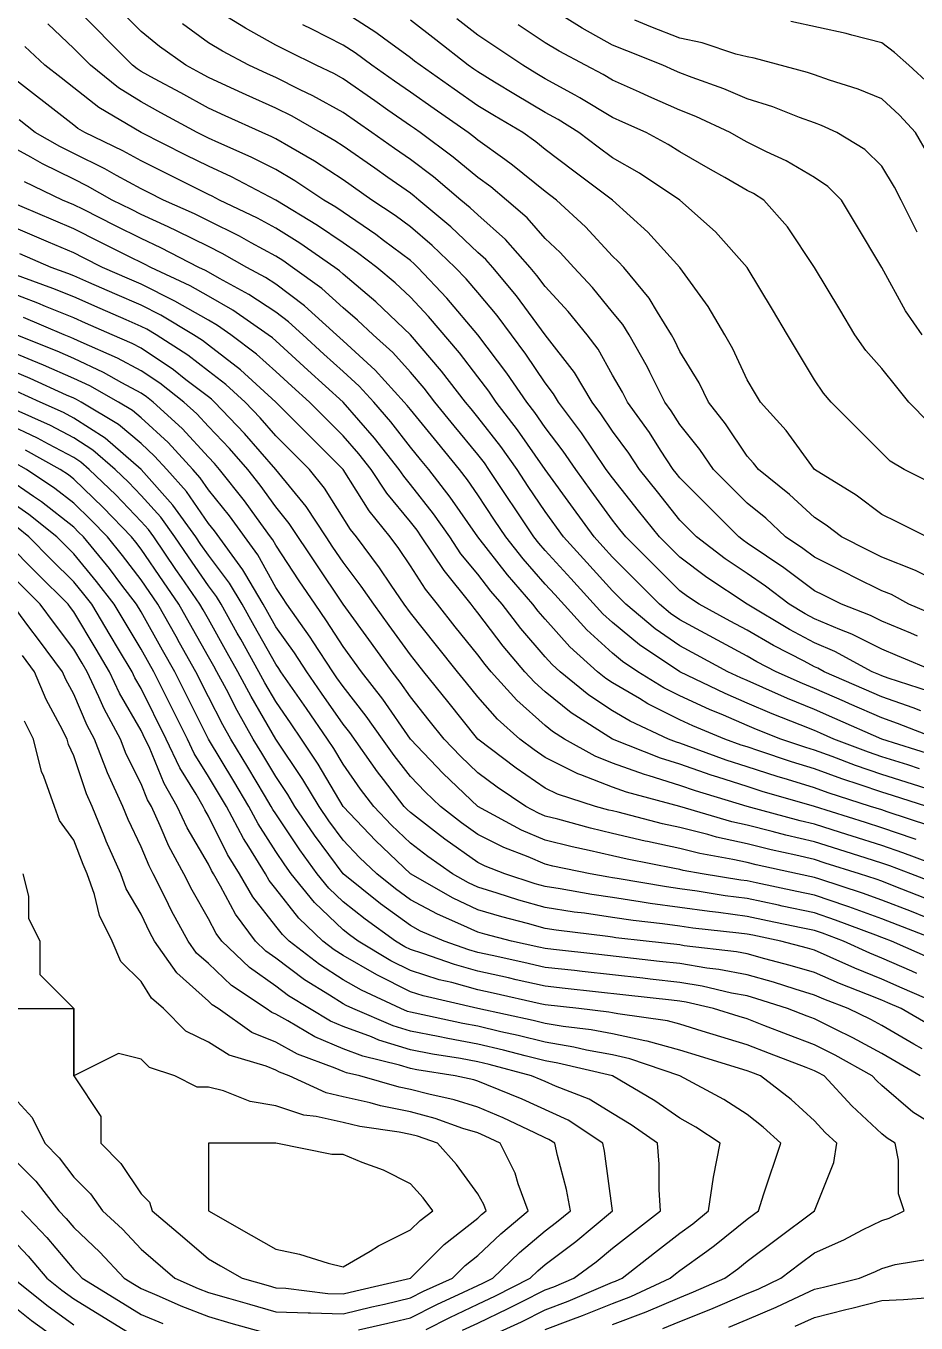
# Model space of a CAD drawing. Header units: inches. Extents: x 794995 to 811195, y 2485918 to 2508058.
# Drawn here: x 796174 to 796570, y 2489648 to 2490226 of the extents above; entities that cross this region are included whole.
import ezdxf

# ---------------------------------------------------------------- set-up
doc = ezdxf.new("R2010")
doc.units = ezdxf.units.IN
doc.header["$MEASUREMENT"] = 0
doc.layers.add('contour', color=7, linetype='Continuous')

msp = doc.modelspace()

# ---------------------------------------------------------------- linework, layer by layer
at = {"layer": 'contour'}
for points in [[(796579.16, 2489938.36), (796562.22, 2489945.42), (796555.16, 2489948.36), (796541.83, 2489955.03), (796536.41, 2489957.11), (796525.16, 2489961.93), (796520.97, 2489964.18), (796513.91, 2489968.36), (796503.27, 2489976.47), (796495.16, 2489982), (796485.43, 2489988.63), (796472.66, 2489998.36), (796465.16, 2490005.86), (796455.16, 2490018.36), (796447.16, 2490028.36), (796442.43, 2490035.63), (796435.16, 2490045.5), (796430.02, 2490053.22), (796426.16, 2490058.36), (796418.28, 2490071.49), (796405.16, 2490088.36), (796392.43, 2490105.63), (796381.83, 2490118.36), (796378.69, 2490121.89), (796375.16, 2490125.03), (796363.16, 2490136.36), (796348.91, 2490148.36), (796346.87, 2490150.08), (796345.16, 2490151.36), (796335.16, 2490158.36), (796329.28, 2490162.48), (796315.16, 2490172.36), (796311.52, 2490174.72), (796305.16, 2490178.36), (796292.43, 2490185.63), (796285.16, 2490189.27), (796272.03, 2490195.24), (796265.16, 2490198.36), (796255.16, 2490202.91), (796251.63, 2490204.83), (796245.16, 2490208.36), (796233.43, 2490216.64), (796225.16, 2490223.36), (796210.16, 2490238.36)], [(796576.38, 2489929.58), (796558.02, 2489935.5), (796555.16, 2489936.49), (796553.85, 2489937.06), (796550.87, 2489938.36), (796534.16, 2489947.36), (796525.16, 2489951.22), (796514, 2489957.2), (796495.16, 2489968.36), (796477.16, 2489980.36), (796465.16, 2489989.36), (796460.66, 2489993.86), (796456.16, 2489998.36), (796446.83, 2490010.03), (796435.16, 2490024.61), (796432.43, 2490028.36), (796426.59, 2490036.93), (796421.44, 2490044.65), (796411.16, 2490058.36), (796408.91, 2490062.11), (796405.16, 2490066.93), (796396.59, 2490079.79), (796383.73, 2490096.93), (796375.16, 2490107.11), (796370.02, 2490113.22), (796365.16, 2490118.36), (796354.89, 2490128.09), (796345.16, 2490136.36), (796338.3, 2490141.5), (796328.02, 2490148.36), (796315.16, 2490157.36), (796302.43, 2490165.63), (796291.83, 2490171.69), (796285.16, 2490175.63), (796283.34, 2490176.54), (796279.16, 2490178.36), (796262.66, 2490185.86), (796255.16, 2490189.27), (796242.81, 2490196.01), (796231.16, 2490202.36), (796225.16, 2490205.63), (796223.49, 2490206.7), (796221.41, 2490208.36), (796195.16, 2490234.61)], [(796579.86, 2489963.07), (796567.16, 2489968.36), (796559.44, 2489972.65), (796555.16, 2489974.36), (796543.16, 2489980.36), (796539.16, 2489982.36), (796525.16, 2489989.36), (796520.02, 2489993.22), (796512.3, 2489998.36), (796503.43, 2490006.64), (796495.16, 2490013.36), (796480.16, 2490028.36), (796474.05, 2490037.25), (796465.16, 2490048.36), (796461.29, 2490054.49), (796458.49, 2490058.36), (796451.83, 2490071.7), (796450.76, 2490073.96), (796442.66, 2490088.36), (796439.77, 2490092.98), (796435.16, 2490098.36), (796426.27, 2490109.47), (796418.02, 2490118.36), (796411.83, 2490125.03), (796405.16, 2490131.22), (796397.16, 2490140.36), (796388.02, 2490148.36), (796380.97, 2490154.17), (796375.16, 2490158.36), (796364.25, 2490167.45), (796349.44, 2490178.36), (796346.92, 2490180.13), (796345.16, 2490181.36), (796335.16, 2490188.36), (796329.28, 2490192.48), (796315.16, 2490202.36), (796311.29, 2490204.49), (796303.16, 2490208.36), (796291.16, 2490214.36), (796285.16, 2490217.36), (796271.61, 2490224.81), (796263.73, 2490229.79)], [(796575.16, 2489998.36), (796561.83, 2490005.03), (796555.16, 2490008.36), (796543.73, 2490016.93), (796525.16, 2490028.36), (796512.53, 2490045.73), (796501.16, 2490058.36), (796498.91, 2490062.11), (796495.16, 2490068.36), (796488.84, 2490082.05), (796485.16, 2490088.36), (796477.79, 2490100.99), (796465.16, 2490118.36), (796450.87, 2490134.08), (796435.16, 2490148.36), (796418.02, 2490161.22), (796405.16, 2490170.86), (796401.02, 2490174.22), (796395.16, 2490178.36), (796382.66, 2490185.86), (796375.16, 2490190.36), (796364.57, 2490197.77), (796349.44, 2490208.36), (796347.03, 2490210.24), (796345.16, 2490211.69), (796333.16, 2490220.36), (796329.7, 2490222.91), (796315.16, 2490232.36)], [(796570.87, 2490134.08), (796563.73, 2490148.36), (796560.87, 2490154.08), (796555.16, 2490163.36), (796547.66, 2490170.86), (796535.16, 2490178.36), (796528.32, 2490181.52), (796525.16, 2490182.65), (796518.49, 2490185.03), (796506.59, 2490189.79), (796495.16, 2490193.36), (796484.72, 2490197.93), (796470.61, 2490202.91), (796465.16, 2490205.03), (796462.85, 2490206.05), (796457.66, 2490208.36), (796441.59, 2490214.79), (796435.16, 2490217.36), (796421.61, 2490224.81), (796413.73, 2490229.79)], [(796572.53, 2489920.99), (796569.11, 2489922.31), (796555.16, 2489927.11), (796547.33, 2489930.54), (796529.44, 2489938.36), (796526.66, 2489939.86), (796525.16, 2489940.5), (796520.54, 2489942.98), (796506.87, 2489950.07), (796495.16, 2489956.82), (796487.66, 2489960.86), (796473.73, 2489968.36), (796468.59, 2489971.79), (796465.16, 2489974.36), (796453.16, 2489986.36), (796441.16, 2489998.36), (796438.49, 2490001.69), (796435.16, 2490005.86), (796425.69, 2490018.89), (796418.8, 2490028.36), (796413.27, 2490036.47), (796405.16, 2490047.11), (796400.54, 2490053.75), (796396.98, 2490058.36), (796388.13, 2490071.33), (796375.16, 2490088.36), (796361.44, 2490104.65), (796348.49, 2490118.36), (796346.78, 2490119.98), (796345.16, 2490121.36), (796333.16, 2490130.36), (796329.75, 2490132.96), (796315.16, 2490142.91), (796311.92, 2490145.12), (796306.59, 2490148.36), (796293.73, 2490156.93), (796285.16, 2490162), (796274.25, 2490167.45), (796259.77, 2490173.75), (796255.16, 2490175.86), (796250.16, 2490178.36), (796233.98, 2490187.19), (796225.16, 2490192), (796215.16, 2490198.36), (796202.66, 2490208.36), (796195.16, 2490215.86), (796183.55, 2490226.75)], [(796571.04, 2489954.24), (796568.02, 2489955.5), (796555.16, 2489960.86), (796550.16, 2489963.36), (796537.16, 2489968.36), (796529.16, 2489972.36), (796525.16, 2489974.36), (796511.44, 2489984.65), (796503.73, 2489989.79), (796495.16, 2489995.63), (796493.54, 2489996.74), (796491.41, 2489998.36), (796465.16, 2490024.61), (796463.49, 2490026.7), (796462.16, 2490028.36), (796456.59, 2490036.93), (796451.61, 2490044.81), (796441.83, 2490058.36), (796439.6, 2490062.81), (796435.16, 2490070.36), (796428.73, 2490081.93), (796423.91, 2490088.36), (796415.5, 2490098.71), (796405.16, 2490109.79), (796401.52, 2490114.72), (796398.49, 2490118.36), (796387.51, 2490130.71), (796375.16, 2490141.69), (796371.73, 2490144.93), (796367.66, 2490148.36), (796355.44, 2490158.65), (796345.16, 2490166.36), (796338.1, 2490171.3), (796328.02, 2490178.36), (796315.16, 2490187.36), (796301.61, 2490194.81), (796296.07, 2490197.45), (796285.16, 2490202.91), (796281.41, 2490204.61), (796273.16, 2490208.36), (796261.37, 2490214.57), (796255.16, 2490218.36), (796243.55, 2490226.75)], [(796585.16, 2489975.86), (796570.16, 2489983.36), (796555.16, 2489989.36), (796549.16, 2489992.36), (796537.16, 2489998.36), (796530.38, 2490003.58), (796525.16, 2490006.93), (796514.05, 2490017.25), (796500.16, 2490028.36), (796498.02, 2490031.22), (796495.16, 2490034.36), (796485.56, 2490048.76), (796478.02, 2490058.36), (796473.73, 2490066.93), (796465.16, 2490080.86), (796462.76, 2490085.96), (796461.41, 2490088.36), (796455.16, 2490098.36), (796451.52, 2490104.73), (796440.16, 2490118.36), (796437.77, 2490120.97), (796435.16, 2490123.36), (796423.16, 2490136.36), (796410.16, 2490148.36), (796405.16, 2490152.11), (796390.68, 2490163.88), (796387.16, 2490166.36), (796375.16, 2490175.03), (796373.34, 2490176.54), (796370.87, 2490178.36), (796355.75, 2490188.95), (796345.16, 2490196.36), (796338.1, 2490201.3), (796328.02, 2490208.36), (796320.61, 2490213.82), (796315.16, 2490217.36), (796301.16, 2490224.36), (796297.16, 2490226.36)], [(796578.49, 2490021.69), (796565.16, 2490028.36), (796558.91, 2490032.11), (796532.66, 2490058.36), (796529.16, 2490062.36), (796525.16, 2490068.36), (796513.16, 2490088.36), (796506.41, 2490099.61), (796495.16, 2490118.36), (796481.04, 2490134.24), (796465.16, 2490148.36), (796447.16, 2490160.36), (796435.16, 2490167.11), (796428.73, 2490171.93), (796420.16, 2490178.36), (796410.97, 2490184.17), (796405.16, 2490187.36), (796392.03, 2490195.24), (796382.66, 2490200.86), (796375.16, 2490205.36), (796373.39, 2490206.6), (796370.87, 2490208.36), (796356.41, 2490219.61), (796345.16, 2490228.36)], [(796576.16, 2490049.36), (796567.16, 2490058.36), (796561.83, 2490065.03), (796555.16, 2490073.36), (796548.1, 2490081.3), (796543.16, 2490088.36), (796536.41, 2490099.61), (796525.16, 2490118.36), (796513.16, 2490136.36), (796502.66, 2490148.36), (796498.02, 2490151.22), (796495.16, 2490152.65), (796485.16, 2490158.36), (796478.8, 2490162), (796465.16, 2490169.79), (796459.94, 2490173.14), (796450.16, 2490178.36), (796439.77, 2490182.98), (796435.16, 2490185.03), (796420.68, 2490193.88), (796418.49, 2490195.03), (796405.16, 2490202.36), (796401.41, 2490204.61), (796395.16, 2490208.36), (796383.16, 2490216.36), (796375.16, 2490221.7), (796365.78, 2490228.99)], [(796573.16, 2490088.36), (796565.75, 2490098.95), (796555.16, 2490118.36), (796543.91, 2490137.11), (796537.16, 2490148.36), (796531.16, 2490154.36), (796525.16, 2490158.36), (796512.53, 2490165.73), (796503.73, 2490169.79), (796495.16, 2490174.07), (796492.43, 2490175.63), (796487.66, 2490178.36), (796472.36, 2490185.56), (796465.16, 2490188.36), (796451.31, 2490194.51), (796447.16, 2490196.36), (796435.16, 2490201.69), (796431.02, 2490204.22), (796423.16, 2490208.36), (796411.37, 2490214.57), (796405.16, 2490218.36), (796393.16, 2490226.36)], [(796575.69, 2490168.89), (796570.16, 2490178.36), (796562.98, 2490186.19), (796555.16, 2490193.36), (796544.57, 2490197.77), (796531.83, 2490201.69), (796525.16, 2490204.07), (796522, 2490205.2), (796498.32, 2490211.52), (796495.16, 2490212.11), (796490.16, 2490213.36), (796475.16, 2490218.36), (796465.16, 2490220.36), (796452.3, 2490225.5), (796445.16, 2490228.36)], [(796576.59, 2490199.79), (796567.16, 2490208.36), (796560.87, 2490214.08), (796555.16, 2490218.36), (796541.83, 2490221.7), (796539.28, 2490222.48), (796514.57, 2490227.77)], [(796580.16, 2489908.36), (796562.14, 2489915.34), (796555.16, 2489917.74), (796540.81, 2489924.01), (796538.49, 2489925.03), (796525.16, 2489930.86), (796519.83, 2489933.03), (796508.02, 2489938.36), (796499.55, 2489942.75), (796495.16, 2489945.28), (796465.16, 2489961.44), (796461.07, 2489964.27), (796456.16, 2489968.36), (796445.66, 2489978.86), (796435.16, 2489989.36), (796430.87, 2489994.07), (796426.98, 2489998.36), (796417.79, 2490010.99), (796405.16, 2490028.36), (796392.85, 2490046.05), (796383.34, 2490058.36), (796380.02, 2490063.23), (796375.16, 2490069.61), (796367.05, 2490080.25), (796353.27, 2490096.47), (796345.16, 2490105.03), (796338.3, 2490111.5), (796330.16, 2490118.36), (796321.65, 2490124.85), (796315.16, 2490129.27), (796303.81, 2490137.01), (796285.16, 2490148.36), (796265.44, 2490158.65), (796255.16, 2490163.36), (796245.16, 2490168.36), (796225.16, 2490178.36), (796206.41, 2490189.61), (796195.16, 2490198.36), (796189.53, 2490202.74), (796182.3, 2490208.36), (796173.43, 2490216.64)], [(796577.96, 2489901.16), (796555.16, 2489908.36), (796534.29, 2489917.49), (796525.16, 2489921.49), (796513.16, 2489926.36), (796502.22, 2489931.3), (796495.16, 2489934.36), (796492.37, 2489935.57), (796486.59, 2489938.36), (796472.66, 2489945.86), (796465.16, 2489949.9), (796454.25, 2489957.45), (796441.16, 2489968.36), (796438.16, 2489971.36), (796435.16, 2489974.36), (796423.73, 2489986.93), (796413.34, 2489998.36), (796405.16, 2490009.61), (796397.66, 2490020.86), (796392.66, 2490028.36), (796385.4, 2490038.61), (796375.16, 2490051.69), (796372.16, 2490055.36), (796369.7, 2490058.36), (796359.01, 2490072.21), (796345.16, 2490088.36), (796329.75, 2490102.96), (796315.16, 2490115.36), (796313.58, 2490116.78), (796311.41, 2490118.36), (796295.93, 2490129.13), (796285.16, 2490135.86), (796277.05, 2490140.25), (796260.16, 2490148.36), (796256.87, 2490150.08), (796255.16, 2490150.86), (796250.16, 2490153.36), (796236.83, 2490160.03), (796225.16, 2490165.86), (796217.05, 2490170.25), (796200.16, 2490178.36), (796197.03, 2490180.24), (796195.16, 2490181.69), (796165.16, 2490205.03)], [(796571.96, 2489895.16), (796566.7, 2489896.82), (796555.16, 2489900.47), (796549.28, 2489902.48), (796533.73, 2489908.36), (796527.77, 2489910.97), (796525.16, 2489912.11), (796518.84, 2489914.68), (796506.32, 2489919.52), (796495.16, 2489924.36), (796485.39, 2489928.59), (796465.16, 2489938.36), (796447.16, 2489950.36), (796435.16, 2489960.18), (796430.87, 2489964.07), (796416.59, 2489979.79), (796405.16, 2489992.36), (796402.37, 2489995.57), (796400.16, 2489998.36), (796380.16, 2490028.36), (796378.09, 2490031.29), (796375.16, 2490035.03), (796364.66, 2490047.86), (796356.07, 2490058.36), (796351.31, 2490064.52), (796345.16, 2490071.7), (796337.26, 2490080.47), (796328.49, 2490088.36), (796321.65, 2490094.85), (796315.16, 2490100.36), (796305.69, 2490108.89), (796292.66, 2490118.36), (796288.24, 2490121.44), (796285.16, 2490123.36), (796274.25, 2490129.27), (796269.01, 2490132.21), (796255.16, 2490139.13), (796249, 2490142.21), (796235.16, 2490148.36), (796228.49, 2490151.69), (796225.16, 2490153.36), (796214.25, 2490159.27), (796209.01, 2490162.21), (796195.16, 2490169.13), (796189, 2490172.21), (796178.02, 2490178.36), (796170.78, 2490183.99)], [(796578.24, 2489885.28), (796565.96, 2489889.16), (796555.16, 2489892.57), (796543.39, 2489896.6), (796532.98, 2489900.54), (796525.16, 2489903.36), (796521.33, 2489904.53), (796510.16, 2489908.36), (796499.34, 2489912.55), (796495.16, 2489914.36), (796484.57, 2489918.95), (796478.33, 2489921.53), (796465.16, 2489927.65), (796458.02, 2489931.22), (796446.41, 2489938.36), (796439.66, 2489942.86), (796435.16, 2489946.54), (796423.73, 2489956.93), (796409.44, 2489972.65), (796405.16, 2489977.36), (796395.39, 2489988.59), (796387.66, 2489998.36), (796382.66, 2490005.86), (796375.16, 2490017.11), (796370.54, 2490023.75), (796366.98, 2490028.36), (796357.16, 2490040.36), (796345.16, 2490055.03), (796343.7, 2490056.9), (796342.43, 2490058.36), (796329.44, 2490072.65), (796315.16, 2490085.63), (796313.73, 2490086.93), (796312.16, 2490088.36), (796298.02, 2490101.22), (796285.16, 2490110.86), (796280.66, 2490113.86), (796272.3, 2490118.36), (796261.31, 2490124.52), (796255.16, 2490127.59), (796241.31, 2490134.51), (796237.16, 2490136.36), (796225.16, 2490141.93), (796220.87, 2490144.07), (796212.3, 2490148.36), (796201.31, 2490154.52), (796195.16, 2490157.59), (796181.31, 2490164.51), (796176.07, 2490167.45), (796165.16, 2490173.36)], [(796575.16, 2489878.36), (796559.96, 2489883.16), (796555.16, 2489884.68), (796545.56, 2489887.96), (796537.4, 2489890.61), (796525.16, 2489895.03), (796514.95, 2489898.15), (796500.38, 2489903.14), (796495.16, 2489904.83), (796492.49, 2489905.7), (796485.16, 2489908.36), (796471.01, 2489914.22), (796465.16, 2489916.93), (796450.87, 2489924.08), (796447.16, 2489926.36), (796435.16, 2489933.36), (796432.16, 2489935.36), (796428.49, 2489938.36), (796416.21, 2489949.41), (796405.16, 2489961.69), (796402.08, 2489965.29), (796399.7, 2489968.36), (796388.33, 2489981.53), (796375.16, 2489998.36), (796362.85, 2490016.05), (796353.34, 2490028.36), (796349.66, 2490032.86), (796345.16, 2490038.36), (796336.38, 2490049.58), (796328.8, 2490058.36), (796322.3, 2490065.5), (796315.16, 2490072), (796306.59, 2490079.79), (796297.16, 2490088.36), (796290.87, 2490094.08), (796285.16, 2490098.36), (796273.16, 2490106.36), (796260.16, 2490113.36), (796255.16, 2490116.22), (796253.8, 2490117), (796250.87, 2490118.36), (796233.94, 2490127.14), (796225.16, 2490131.22), (796213.73, 2490136.93), (796199.44, 2490144.07), (796195.16, 2490146.22), (796190.16, 2490148.36), (796173.27, 2490156.47)], [(796576.59, 2489869.79), (796557.56, 2489875.96), (796555.16, 2489876.78), (796550.16, 2489878.36), (796531.28, 2489884.48), (796525.16, 2489886.69), (796513.16, 2489890.36), (796508.49, 2489891.7), (796495.16, 2489896.01), (796485.83, 2489899.03), (796468.02, 2489905.5), (796465.16, 2489906.49), (796463.73, 2489906.93), (796460.16, 2489908.36), (796443.05, 2489916.26), (796435.16, 2489920.86), (796424.66, 2489927.86), (796411.83, 2489938.36), (796408.32, 2489941.52), (796405.16, 2489945.03), (796394.39, 2489957.59), (796386.07, 2489968.36), (796381.01, 2489974.22), (796375.16, 2489981.7), (796367.66, 2489990.86), (796362.66, 2489998.36), (796355.4, 2490008.61), (796345.16, 2490021.69), (796342.16, 2490025.36), (796340.16, 2490028.36), (796329.11, 2490042.31), (796315.16, 2490058.36), (796299.44, 2490072.65), (796285.16, 2490085.63), (796283.73, 2490086.93), (796281.83, 2490088.36), (796266.07, 2490099.27), (796255.16, 2490105.5), (796246.98, 2490110.18), (796229.44, 2490118.36), (796226.62, 2490119.82), (796225.16, 2490120.5), (796220.87, 2490122.65), (796206.59, 2490129.79), (796195.16, 2490135.5), (796186.16, 2490139.36), (796165.16, 2490148.36)], [(796570.46, 2489863.67), (796569.56, 2489863.96), (796555.16, 2489868.89), (796547.96, 2489871.16), (796525.16, 2489878.36), (796501.83, 2489885.03), (796495.16, 2489887.19), (796482.12, 2489891.4), (796479.11, 2489892.31), (796465.16, 2489897.11), (796456.59, 2489899.79), (796435.16, 2489908.36), (796416.83, 2489920.03), (796405.16, 2489929.36), (796400.42, 2489933.62), (796396.16, 2489938.36), (796386.51, 2489949.71), (796375.16, 2489964.61), (796373.49, 2489966.7), (796372.16, 2489968.36), (796360.16, 2489983.36), (796350.16, 2489998.36), (796348.09, 2490001.29), (796345.16, 2490005.03), (796334.66, 2490017.86), (796327.66, 2490028.36), (796322.14, 2490035.34), (796315.16, 2490043.36), (796300.16, 2490058.36), (796292.3, 2490065.5), (796285.16, 2490072), (796276.59, 2490079.79), (796265.16, 2490088.36), (796259.25, 2490092.45), (796255.16, 2490094.79), (796240.16, 2490103.36), (796225.16, 2490110.86), (796219.94, 2490113.14), (796208.02, 2490118.36), (796199.44, 2490122.65), (796195.16, 2490124.79), (796183.91, 2490129.61), (796178.66, 2490131.86), (796165.16, 2490137.65)], [(796582.55, 2489850.97), (796564.57, 2489857.77), (796555.16, 2489860.99), (796541.96, 2489865.16), (796536.7, 2489866.82), (796525.16, 2489870.47), (796518.78, 2489871.98), (796495.16, 2489878.36), (796472.14, 2489885.34), (796465.16, 2489887.74), (796451.52, 2489892), (796449.37, 2489892.57), (796435.16, 2489897.65), (796427.47, 2489900.67), (796413.73, 2489908.36), (796408.49, 2489911.69), (796405.16, 2489914.36), (796392.53, 2489925.73), (796381.16, 2489938.36), (796378.4, 2489941.6), (796375.16, 2489945.86), (796365.16, 2489958.36), (796357.16, 2489968.36), (796351.83, 2489975.03), (796345.16, 2489985.5), (796340.02, 2489993.22), (796336.16, 2489998.36), (796326.83, 2490010.03), (796315.16, 2490028.36), (796285.16, 2490058.36), (796269.51, 2490072.71), (796255.16, 2490083.75), (796252.55, 2490085.75), (796248.49, 2490088.36), (796233.91, 2490097.11), (796225.16, 2490101.49), (796213.42, 2490106.62), (796201.83, 2490111.69), (796195.16, 2490114.61), (796192.49, 2490115.7), (796185.16, 2490118.36), (796171.16, 2490124.36)], [(796580.36, 2489843.56), (796568.02, 2489848.36), (796558.69, 2489851.89), (796555.16, 2489853.1), (796548.24, 2489855.28), (796535.96, 2489859.16), (796525.16, 2489862.57), (796512.39, 2489865.6), (796506.27, 2489867.25), (796495.16, 2489870.03), (796488.34, 2489871.54), (796465.16, 2489878.36), (796441.48, 2489884.68), (796435.16, 2489886.93), (796421.04, 2489892.48), (796419.7, 2489892.91), (796405.16, 2489900.18), (796400.29, 2489903.5), (796393.91, 2489908.36), (796383.98, 2489917.19), (796375.16, 2489927.11), (796370.16, 2489933.36), (796366.16, 2489938.36), (796356.83, 2489950.03), (796345.16, 2489964.61), (796342.43, 2489968.36), (796336.59, 2489976.93), (796331.44, 2489984.65), (796321.16, 2489998.36), (796318.49, 2490001.69), (796306.83, 2490020.03), (796300.16, 2490028.36), (796285.16, 2490043.36), (796278.18, 2490051.38), (796271.52, 2490058.36), (796262.98, 2490066.19), (796255.16, 2490072.21), (796246.03, 2490079.23), (796231.83, 2490088.36), (796227.66, 2490090.86), (796225.16, 2490092.11), (796218.49, 2490095.03), (796206.9, 2490100.1), (796195.16, 2490105.24), (796185.83, 2490109.03), (796168.02, 2490115.5)], [(796574.36, 2489837.56), (796560.61, 2489842.91), (796555.16, 2489845.03), (796552.71, 2489845.91), (796545.16, 2489848.36), (796529.96, 2489853.16), (796525.16, 2489854.68), (796516.88, 2489856.64), (796505.83, 2489859.03), (796495.16, 2489861.7), (796481.52, 2489864.73), (796477.66, 2489865.86), (796465.16, 2489868.99), (796457.47, 2489870.67), (796437.77, 2489875.75), (796435.16, 2489876.36), (796433.54, 2489876.74), (796427.66, 2489878.36), (796410.61, 2489883.82), (796405.16, 2489886.54), (796392.19, 2489895.39), (796375.16, 2489908.36), (796361.83, 2489925.03), (796351.16, 2489938.36), (796348.49, 2489941.69), (796345.16, 2489945.86), (796335.69, 2489958.89), (796328.8, 2489968.36), (796323.27, 2489976.47), (796315.16, 2489987.11), (796310.66, 2489993.86), (796307.66, 2489998.36), (796298.66, 2490011.86), (796285.16, 2490028.36), (796271.21, 2490044.41), (796257.89, 2490058.36), (796256.46, 2490059.67), (796255.16, 2490060.67), (796245.16, 2490068.36), (796239.56, 2490072.76), (796225.16, 2490082.36), (796221.25, 2490084.45), (796212.3, 2490088.36), (796200.38, 2490093.58), (796195.16, 2490095.86), (796182.53, 2490100.99), (796179.2, 2490102.4), (796165.16, 2490107.77)], [(796574.25, 2489829.27), (796568.36, 2489831.56), (796555.16, 2489836.69), (796546.59, 2489839.79), (796527.56, 2489845.96), (796525.16, 2489846.78), (796517.66, 2489848.36), (796499.16, 2489852.36), (796495.16, 2489853.36), (796488.73, 2489854.79), (796474.16, 2489857.36), (796465.16, 2489859.61), (796450.76, 2489862.76), (796449.75, 2489862.96), (796435.16, 2489866.36), (796425.43, 2489868.63), (796410.87, 2489872.65), (796405.16, 2489874.07), (796402.16, 2489875.36), (796396.59, 2489878.36), (796383.73, 2489886.93), (796375.16, 2489893.36), (796367.47, 2489900.67), (796360.16, 2489908.36), (796353.49, 2489916.69), (796345.16, 2489927.11), (796340.54, 2489933.75), (796336.98, 2489938.36), (796327.79, 2489950.99), (796315.16, 2489968.36), (796303.16, 2489986.36), (796291.16, 2490004.36), (796285.16, 2490011.7), (796278.18, 2490021.38), (796272.66, 2490028.36), (796264.49, 2490037.69), (796255.16, 2490047.45), (796249.94, 2490053.14), (796244.25, 2490058.36), (796233.56, 2490066.76), (796225.16, 2490072.36), (796214.72, 2490077.93), (796198.49, 2490085.03), (796195.16, 2490086.6), (796193.93, 2490087.14), (796190.87, 2490088.36), (796172.82, 2490096.02)], [(796580.87, 2489818.36), (796555.16, 2489828.36), (796540.46, 2489833.67), (796539.56, 2489833.96), (796525.16, 2489838.89), (796517.33, 2489840.54), (796499.16, 2489844.36), (796495.16, 2489845.2), (796492.37, 2489845.57), (796475.16, 2489848.36), (796466.66, 2489849.86), (796465.16, 2489850.24), (796462.76, 2489850.76), (796441.65, 2489854.85), (796435.16, 2489856.36), (796424.72, 2489858.8), (796417.16, 2489860.36), (796405.16, 2489863.36), (796394.66, 2489867.86), (796375.16, 2489878.36), (796359.75, 2489892.96), (796345.16, 2489908.36), (796332.85, 2489926.05), (796323.34, 2489938.36), (796315.16, 2489949.61), (796307.84, 2489961.04), (796302.66, 2489968.36), (796295.66, 2489978.86), (796285.16, 2489994.61), (796283.83, 2489997.03), (796282.85, 2489998.36), (796276.59, 2490006.93), (796271.21, 2490014.41), (796260.16, 2490028.36), (796257.83, 2490031.03), (796255.16, 2490033.82), (796243.42, 2490046.62), (796230.61, 2490058.36), (796227.56, 2490060.76), (796225.16, 2490062.36), (796216.59, 2490066.93), (796208.36, 2490071.56), (796195.16, 2490077.77), (796187.81, 2490081.02), (796169.44, 2490088.36)], [(796577.33, 2489810.54), (796559.44, 2489818.36), (796556.36, 2489819.56), (796555.16, 2489820.03), (796552.55, 2489820.97), (796534.57, 2489827.77), (796525.16, 2489830.99), (796510.81, 2489834.01), (796509.16, 2489834.36), (796495.16, 2489837.31), (796485.39, 2489838.59), (796472.9, 2489840.62), (796465.16, 2489841.69), (796459.31, 2489842.51), (796437.23, 2489846.29), (796435.16, 2489846.6), (796433.62, 2489846.82), (796425.16, 2489848.36), (796408.59, 2489851.79), (796405.16, 2489852.65), (796397.66, 2489855.86), (796386.83, 2489860.03), (796375.16, 2489865.86), (796367.84, 2489871.04), (796358.49, 2489878.36), (796351.65, 2489884.85), (796345.16, 2489891.7), (796337.84, 2489901.04), (796332.66, 2489908.36), (796325.4, 2489918.61), (796315.16, 2489931.69), (796312.43, 2489935.63), (796310.54, 2489938.36), (796301.83, 2489951.7), (796300.53, 2489953.73), (796290.16, 2489968.36), (796288.16, 2489971.36), (796285.16, 2489975.86), (796277.16, 2489990.36), (796264.49, 2490007.69), (796255.16, 2490019.36), (796251.49, 2490024.69), (796248.24, 2490028.36), (796237.16, 2490040.36), (796225.16, 2490051.44), (796221.41, 2490054.61), (796215.16, 2490058.36), (796202.36, 2490065.56), (796195.16, 2490068.95), (796181.69, 2490074.89), (796176.59, 2490076.93), (796165.16, 2490081.69)], [(796570.81, 2489804.01), (796568.49, 2489805.03), (796555.16, 2489810.86), (796549.83, 2489813.03), (796538.02, 2489818.36), (796528.69, 2489821.89), (796525.16, 2489823.1), (796519.16, 2489824.36), (796504.29, 2489827.49), (796495.16, 2489829.41), (796482.43, 2489831.09), (796478.33, 2489831.53), (796451.99, 2489835.19), (796447.57, 2489835.95), (796435.16, 2489837.77), (796425.93, 2489839.13), (796411.83, 2489841.69), (796405.16, 2489842.74), (796400.77, 2489843.97), (796387.16, 2489848.36), (796378.49, 2489851.69), (796375.16, 2489853.36), (796360.53, 2489863.73), (796357.16, 2489866.36), (796345.16, 2489875.63), (796343.76, 2489876.97), (796342.43, 2489878.36), (796333.16, 2489890.36), (796330.53, 2489893.73), (796318.09, 2489911.29), (796315.16, 2489915.03), (796305.61, 2489928.82), (796299.01, 2489938.36), (796293.53, 2489946.73), (796285.16, 2489958.36), (796281.56, 2489964.76), (796279.53, 2489968.36), (796271.31, 2489982.21), (796270.49, 2489983.69), (796257.83, 2490001.03), (796255.16, 2490004.36), (796245.36, 2490018.57), (796236.7, 2490028.36), (796231.16, 2490034.36), (796225.16, 2490039.9), (796215.16, 2490048.36), (796198.49, 2490058.36), (796196.36, 2490059.56), (796195.16, 2490060.13), (796192, 2490061.52), (796175.75, 2490068.95), (796165.16, 2490073.36)], [(796585.16, 2489788.36), (796564.29, 2489797.49), (796555.16, 2489801.49), (796543.16, 2489806.36), (796532.22, 2489811.3), (796525.16, 2489814.36), (796522.08, 2489815.29), (796510.16, 2489818.36), (796497.77, 2489820.97), (796495.16, 2489821.52), (796491.52, 2489822), (796471.01, 2489824.22), (796465.16, 2489825.03), (796457.42, 2489826.1), (796444.39, 2489827.59), (796435.16, 2489828.95), (796422.75, 2489830.78), (796418.13, 2489831.33), (796405.16, 2489833.36), (796393.45, 2489836.65), (796383.73, 2489839.79), (796375.16, 2489842.36), (796371.07, 2489844.27), (796363.91, 2489848.36), (796352.85, 2489856.05), (796345.16, 2489862), (796336.79, 2489869.99), (796328.8, 2489878.36), (796322.85, 2489886.05), (796315.16, 2489897.11), (796310.97, 2489904.18), (796308.24, 2489908.36), (796298.8, 2489922), (796292.66, 2489930.86), (796287.47, 2489938.36), (796286.55, 2489939.76), (796285.16, 2489941.69), (796275.56, 2489958.76), (796270.16, 2489968.36), (796264.57, 2489977.77), (796255.16, 2489990.18), (796251.83, 2489995.03), (796249.53, 2489998.36), (796239.34, 2490012.54), (796225.16, 2490028.36), (796209.09, 2490042.29), (796195.16, 2490051.3), (796190.54, 2490053.75), (796180.16, 2490058.36), (796169.86, 2490063.07)], [(796577.26, 2489780.47), (796563.73, 2489788.36), (796557.77, 2489790.97), (796555.16, 2489792.11), (796548.84, 2489794.68), (796536.32, 2489799.52), (796525.16, 2489804.36), (796514.39, 2489807.59), (796502.98, 2489810.54), (796495.16, 2489812.74), (796490.42, 2489813.62), (796467.16, 2489816.36), (796465.16, 2489816.7), (796450.16, 2489818.36), (796436.7, 2489819.9), (796435.16, 2489820.13), (796433.09, 2489820.43), (796410.02, 2489823.23), (796405.16, 2489823.99), (796397.33, 2489826.19), (796385.93, 2489829.13), (796375.16, 2489832.36), (796364.25, 2489837.45), (796345.16, 2489848.36), (796329.79, 2489863), (796315.16, 2489878.36), (796304, 2489897.2), (796296.7, 2489908.36), (796291.98, 2489915.18), (796285.16, 2489925.03), (796280.26, 2489933.46), (796277.66, 2489938.36), (796269.56, 2489952.76), (796268.02, 2489955.5), (796260.78, 2489968.36), (796258.69, 2489971.89), (796255.16, 2489976.54), (796246.27, 2489989.47), (796240.16, 2489998.36), (796233.89, 2490007.09), (796225.16, 2490016.82), (796219.5, 2490022.7), (796213.62, 2490028.36), (796203.73, 2490036.93), (796195.16, 2490042.48), (796184.77, 2490047.98), (796168.16, 2490055.36)], [(796573.16, 2489770.36), (796569.37, 2489772.57), (796555.16, 2489780.86), (796550.29, 2489783.5), (796540.16, 2489788.36), (796529.34, 2489792.55), (796525.16, 2489794.36), (796516.59, 2489796.93), (796506.87, 2489800.07), (796495.16, 2489803.36), (796482.53, 2489805.73), (796477.16, 2489806.36), (796465.16, 2489808.36), (796456.16, 2489809.36), (796429.16, 2489812.36), (796408.91, 2489814.61), (796405.16, 2489815.03), (796402.43, 2489815.63), (796390.16, 2489818.36), (796378.24, 2489821.44), (796375.16, 2489822.36), (796367.66, 2489825.86), (796357.16, 2489830.36), (796345.16, 2489836.82), (796338.49, 2489841.69), (796330.16, 2489848.36), (796322.48, 2489855.68), (796315.16, 2489863.36), (796308.78, 2489871.98), (796304.44, 2489878.36), (796297.16, 2489890.36), (796285.16, 2489908.36), (796274.14, 2489927.34), (796268.28, 2489938.36), (796263.56, 2489946.76), (796255.16, 2489961.69), (796252.76, 2489965.96), (796251.41, 2489968.36), (796243.16, 2489980.36), (796240.71, 2489983.92), (796230.78, 2489998.36), (796228.43, 2490001.63), (796225.16, 2490005.28), (796213.84, 2490017.04), (796202.08, 2490028.36), (796198.37, 2490031.57), (796195.16, 2490033.65), (796183.91, 2490039.61), (796179.09, 2490042.29), (796165.16, 2490048.89)], [(796572.3, 2489758.36), (796561.48, 2489764.68), (796555.16, 2489768.36), (796542.19, 2489775.39), (796534.39, 2489779.13), (796525.16, 2489783.75), (796521.83, 2489785.03), (796513.16, 2489788.36), (796499.55, 2489792.75), (796495.16, 2489793.99), (796488.24, 2489795.28), (796475.16, 2489798.36), (796465.16, 2489800.03), (796452.03, 2489801.49), (796448.66, 2489801.86), (796421.66, 2489804.86), (796418.28, 2489805.24), (796405.16, 2489806.69), (796395.61, 2489808.82), (796381.59, 2489811.93), (796375.16, 2489813.36), (796371.25, 2489814.45), (796360.16, 2489818.36), (796349.66, 2489822.86), (796345.16, 2489825.28), (796331.83, 2489835.03), (796315.16, 2489848.36), (796302.39, 2489865.6), (796293.73, 2489878.36), (796290.49, 2489883.7), (796285.16, 2489891.7), (796278.91, 2489902.11), (796275.16, 2489908.36), (796267.92, 2489921.13), (796263.16, 2489930.36), (796258.91, 2489938.36), (796257.56, 2489940.76), (796255.16, 2489945.03), (796246.76, 2489959.96), (796242.03, 2489968.36), (796235.16, 2489978.36), (796225.16, 2489992.91), (796222.81, 2489996.01), (796220.87, 2489998.36), (796208.25, 2490011.45), (796195.16, 2490024.07), (796192.76, 2490025.96), (796189.16, 2490028.36), (796173.73, 2490036.93)], [(796575.16, 2489738.36), (796569.01, 2489742.21), (796555.16, 2489754.07), (796552.94, 2489756.14), (796550.87, 2489758.36), (796534.39, 2489767.59), (796525.16, 2489772.21), (796513.49, 2489776.69), (796502.66, 2489780.86), (796495.16, 2489783.75), (796491.63, 2489784.83), (796480.16, 2489788.36), (796468.02, 2489791.22), (796465.16, 2489791.69), (796461.41, 2489792.11), (796441.16, 2489794.36), (796414.16, 2489797.36), (796405.16, 2489798.36), (796392.3, 2489801.22), (796388.8, 2489802), (796375.16, 2489805.03), (796364.72, 2489807.93), (796350.61, 2489812.91), (796345.16, 2489814.61), (796342.66, 2489815.86), (796338.49, 2489818.36), (796324.93, 2489828.13), (796315.16, 2489835.86), (796308.78, 2489841.98), (796303.62, 2489848.36), (796295.83, 2489859.03), (796285.16, 2489875.03), (796283.85, 2489877.06), (796283.16, 2489878.36), (796280.16, 2489883.36), (796272.66, 2489895.86), (796265.16, 2489908.36), (796261.54, 2489914.74), (796255.16, 2489927.11), (796249.53, 2489938.36), (796242.3, 2489951.22), (796240.76, 2489953.96), (796232.66, 2489968.36), (796225.16, 2489979.27), (796216.92, 2489990.13), (796210.16, 2489998.36), (796202.8, 2490006), (796195.16, 2490013.36), (796186.76, 2490019.96), (796174.16, 2490028.36), (796168.37, 2490031.57)], [(796457.66, 2489645.86), (796465.16, 2489649.07), (796479.01, 2489654.51), (796483.16, 2489656.36), (796495.16, 2489661.44), (796500.02, 2489663.5), (796510.16, 2489668.36), (796518.73, 2489674.79), (796525.16, 2489679.61), (796538.2, 2489685.32), (796546.59, 2489689.79), (796555.16, 2489694.07), (796558.49, 2489695.03), (796565.16, 2489698.36), (796562.66, 2489705.86), (796562.66, 2489720.86), (796561.16, 2489728.36), (796557.47, 2489730.67), (796555.16, 2489732.65), (796541.83, 2489745.03), (796529.44, 2489758.36), (796526.7, 2489759.9), (796525.16, 2489760.67), (796521.41, 2489762.11), (796505.16, 2489768.36), (796495.16, 2489772.21), (796475.16, 2489778.36), (796465.16, 2489781.44), (796459.7, 2489782.91), (796437.56, 2489785.96), (796435.16, 2489786.49), (796433.58, 2489786.78), (796420.16, 2489788.36), (796405.16, 2489790.03), (796403.02, 2489790.5), (796381.98, 2489795.18), (796375.16, 2489796.69), (796363.62, 2489799.9), (796358.02, 2489801.22), (796345.16, 2489805.24), (796336.41, 2489809.61), (796321.83, 2489818.36), (796317.95, 2489821.15), (796315.16, 2489823.36), (796302.39, 2489835.6), (796292.08, 2489848.36), (796289.16, 2489852.36), (796285.16, 2489858.36), (796277.33, 2489870.54), (796273.16, 2489878.36), (796266.41, 2489889.61), (796255.16, 2489908.36), (796240.16, 2489938.36), (796234.76, 2489947.96), (796225.16, 2489965.03), (796223.16, 2489968.36), (796216.59, 2489976.93), (796211.04, 2489984.24), (796199.44, 2489998.36), (796197.34, 2490000.54), (796195.16, 2490002.65), (796180.76, 2490013.96), (796177.16, 2490016.36), (796165.16, 2490024.61)], [(796435.16, 2489647.74), (796450.16, 2489653.36), (796465.16, 2489659.79), (796471.31, 2489662.21), (796485.16, 2489668.36), (796491.02, 2489672.5), (796495.16, 2489675.86), (796508.02, 2489685.5), (796525.16, 2489698.36), (796533.73, 2489719.79), (796535.16, 2489728.36), (796529.96, 2489733.16), (796525.16, 2489738.36), (796514.72, 2489747.93), (796501.16, 2489758.36), (796496.83, 2489760.03), (796495.16, 2489760.67), (796491.83, 2489761.69), (796473.98, 2489767.19), (796465.16, 2489769.9), (796450.61, 2489773.82), (796449.56, 2489773.96), (796435.16, 2489777.11), (796425.69, 2489778.89), (796413.16, 2489780.36), (796405.16, 2489781.69), (796399.83, 2489783.03), (796375.16, 2489788.36), (796350.87, 2489794.08), (796345.16, 2489795.86), (796330.16, 2489803.36), (796315.16, 2489811.93), (796311.25, 2489814.45), (796306.16, 2489818.36), (796295.4, 2489828.61), (796285.16, 2489841.69), (796282.23, 2489845.44), (796280.54, 2489848.36), (796273.16, 2489860.36), (796270.81, 2489864.01), (796263.16, 2489878.36), (796255.16, 2489891.7), (796248.78, 2489901.98), (796245.78, 2489908.36), (796230.78, 2489938.36), (796228.76, 2489941.96), (796225.16, 2489948.36), (796213.16, 2489968.36), (796205.35, 2489978.55), (796195.16, 2489990.86), (796187.66, 2489998.36), (796175.16, 2490008.36), (796165.16, 2490015.24)], [(796405.16, 2489645.42), (796416.59, 2489649.79), (796421.83, 2489651.7), (796435.16, 2489657.11), (796443.34, 2489660.18), (796460.87, 2489668.36), (796463.28, 2489670.24), (796465.16, 2489671.69), (796477.16, 2489680.36), (796480.68, 2489682.84), (796495.16, 2489694.61), (796500.16, 2489698.36), (796502.66, 2489705.86), (796510.16, 2489728.36), (796502.36, 2489735.56), (796495.16, 2489741.22), (796484.72, 2489747.93), (796465.16, 2489758.36), (796442.85, 2489766.05), (796435.16, 2489767.74), (796423.62, 2489769.9), (796418.02, 2489771.22), (796405.16, 2489773.36), (796393.16, 2489776.36), (796385.5, 2489778.02), (796375.16, 2489780.47), (796368.49, 2489781.69), (796347.23, 2489786.29), (796345.16, 2489786.7), (796343.88, 2489787.09), (796340.87, 2489788.36), (796323.34, 2489796.54), (796315.16, 2489801.22), (796304.72, 2489807.93), (796291.16, 2489818.36), (796288.09, 2489821.29), (796285.16, 2489825.03), (796274.92, 2489838.12), (796269.01, 2489848.36), (796263.73, 2489856.93), (796255.16, 2489874.07), (796253.58, 2489876.78), (796252.85, 2489878.36), (796249.7, 2489883.82), (796242.39, 2489895.6), (796236.41, 2489908.36), (796225.16, 2489930.86), (796222.43, 2489935.63), (796221.16, 2489938.36), (796215.16, 2489948.36), (796211.41, 2489954.61), (796203.16, 2489968.36), (796199.69, 2489972.89), (796195.16, 2489978.36), (796185.16, 2489988.36), (796175.16, 2489998.36), (796169.6, 2490002.81)], [(796378.32, 2489641.52), (796394.57, 2489648.95), (796405.16, 2489654.24), (796415.37, 2489658.15), (796432, 2489665.2), (796435.16, 2489666.49), (796436.52, 2489667), (796439.44, 2489668.36), (796453.91, 2489679.61), (796465.16, 2489688.36), (796470.97, 2489692.56), (796478.02, 2489698.36), (796480.16, 2489713.36), (796483.16, 2489728.36), (796472.36, 2489735.56), (796465.16, 2489739.61), (796454.05, 2489747.25), (796435.16, 2489758.36), (796410.87, 2489764.08), (796405.16, 2489765.03), (796396.27, 2489767.25), (796386.65, 2489769.85), (796375.16, 2489772.57), (796361.83, 2489775.03), (796357.57, 2489775.95), (796345.16, 2489778.36), (796337.5, 2489780.7), (796319.44, 2489788.36), (796316.52, 2489789.73), (796315.16, 2489790.5), (796309.16, 2489794.36), (796298.02, 2489801.22), (796285.16, 2489810.86), (796280.77, 2489813.97), (796276.16, 2489818.36), (796267.16, 2489830.36), (796260.61, 2489842.91), (796257.47, 2489848.36), (796256.59, 2489849.79), (796255.16, 2489852.65), (796245.69, 2489868.89), (796241.31, 2489878.36), (796235.4, 2489888.61), (796228.69, 2489904.83), (796227.03, 2489908.36), (796225.16, 2489912.11), (796215.61, 2489928.82), (796211.16, 2489938.36), (796205.16, 2489948.36), (796195.16, 2489965.03), (796193.73, 2489966.93), (796192.66, 2489968.36), (796178.91, 2489982.11), (796165.16, 2489995.86)], [(796368.37, 2489645.15), (796375.16, 2489648.36), (796388.74, 2489654.78), (796394.57, 2489657.77), (796405.16, 2489663.07), (796408.99, 2489664.53), (796418.02, 2489668.36), (796427.89, 2489675.63), (796435.16, 2489681.7), (796444.53, 2489688.99), (796456.59, 2489698.36), (796455.93, 2489707.59), (796455.93, 2489719.13), (796455.16, 2489728.36), (796443.43, 2489736.64), (796435.16, 2489741.7), (796424.81, 2489748.02), (796409.77, 2489753.75), (796405.16, 2489755.86), (796403.45, 2489756.65), (796399.16, 2489758.36), (796380.27, 2489763.47), (796375.16, 2489764.68), (796367.42, 2489766.1), (796354.93, 2489768.13), (796345.16, 2489770.03), (796331.12, 2489774.32), (796327.79, 2489775.73), (796315.16, 2489780.36), (796309.58, 2489782.78), (796300.16, 2489788.36), (796290.87, 2489794.08), (796285.16, 2489798.36), (796273.45, 2489806.65), (796261.16, 2489818.36), (796258.59, 2489821.79), (796255.16, 2489828.36), (796247.89, 2489841.09), (796244.25, 2489848.36), (796237.51, 2489860.71), (796233.73, 2489869.79), (796229.77, 2489878.36), (796228.09, 2489881.29), (796225.16, 2489888.36), (796218.49, 2489901.69), (796215.93, 2489908.36), (796208.66, 2489921.86), (796206.41, 2489927.11), (796201.16, 2489938.36), (796198.91, 2489942.11), (796195.16, 2489948.36), (796186.59, 2489959.79), (796180.16, 2489968.36), (796165.16, 2489983.36)], [(796352.22, 2489645.42), (796362.71, 2489650.81), (796375.16, 2489656.69), (796383.08, 2489660.44), (796398.49, 2489668.36), (796401.92, 2489671.6), (796405.16, 2489674.36), (796418.87, 2489684.65), (796435.16, 2489698.36), (796431.63, 2489724.83), (796430.87, 2489728.36), (796415.44, 2489738.65), (796394.87, 2489748.08), (796379.16, 2489754.36), (796375.16, 2489756.05), (796373.39, 2489756.6), (796365.16, 2489758.36), (796347.95, 2489761.15), (796345.16, 2489761.69), (796340.36, 2489763.16), (796323.94, 2489767.14), (796315.16, 2489770.36), (796302.6, 2489775.8), (796290.61, 2489782.91), (796285.16, 2489785.86), (796283.39, 2489786.6), (796280.87, 2489788.36), (796265.44, 2489798.65), (796255.16, 2489808.36), (796249.86, 2489813.07), (796246.16, 2489818.36), (796238.71, 2489831.91), (796236.07, 2489837.45), (796230.61, 2489848.36), (796228.69, 2489851.89), (796225.16, 2489860.36), (796219.35, 2489872.56), (796216.98, 2489878.36), (796210.16, 2489893.36), (796204.39, 2489908.36), (796201.16, 2489914.36), (796195.16, 2489928.36), (796191.63, 2489934.83), (796190.16, 2489938.36), (796179.44, 2489952.65), (796175.16, 2489958.36), (796167.66, 2489968.36)], [(796322.08, 2489645.28), (796335.16, 2489648.36), (796345.16, 2489650.71), (796356.92, 2489656.6), (796368.84, 2489662.05), (796375.16, 2489665.03), (796377.42, 2489666.1), (796381.83, 2489668.36), (796393.81, 2489679.71), (796405.16, 2489689.36), (796410.3, 2489693.22), (796416.41, 2489698.36), (796414.63, 2489707.84), (796410.61, 2489722.91), (796409.44, 2489728.36), (796406.87, 2489730.08), (796405.16, 2489730.86), (796400.54, 2489732.98), (796386.51, 2489739.71), (796375.16, 2489744.51), (796364.57, 2489747.77), (796353.34, 2489750.18), (796345.16, 2489752.36), (796340.16, 2489753.36), (796322.66, 2489758.36), (796316.62, 2489759.82), (796315.16, 2489760.36), (796311.63, 2489761.89), (796294.89, 2489768.09), (796285.16, 2489773.36), (796274.57, 2489777.77), (796259.44, 2489788.36), (796256.87, 2489790.08), (796255.16, 2489791.69), (796241.04, 2489804.24), (796231.16, 2489818.36), (796229.03, 2489822.23), (796225.16, 2489830.36), (796218.49, 2489841.69), (796216.16, 2489848.36), (796209.64, 2489862.84), (796209.01, 2489864.51), (796203.34, 2489878.36), (796200.78, 2489883.99), (796195.16, 2489900.86), (796192.76, 2489905.96), (796192.16, 2489908.36), (796189.16, 2489914.36), (796182.81, 2489926.01), (796177.66, 2489938.36), (796172.3, 2489945.5)], [(796165.16, 2489752.36), (796176.59, 2489739.79), (796182.3, 2489728.36), (796188.73, 2489721.93), (796195.16, 2489713.36), (796202.66, 2489705.86), (796208.02, 2489698.36), (796216.88, 2489690.08), (796225.16, 2489681.22), (796240.16, 2489668.36), (796250.54, 2489663.75), (796255.16, 2489661.93), (796264.16, 2489659.36), (796273.49, 2489656.69), (796285.16, 2489653.36), (796299.64, 2489652.84), (796300.61, 2489652.91), (796315.16, 2489652.48), (796328.02, 2489655.5), (796333.62, 2489656.82), (796345.16, 2489659.54), (796351.04, 2489662.48), (796363.91, 2489668.36), (796369.53, 2489673.99), (796375.16, 2489678.36), (796385.44, 2489688.08), (796397.66, 2489698.36), (796393.16, 2489710.36), (796391.83, 2489715.03), (796385.16, 2489728.36), (796378.4, 2489731.6), (796375.16, 2489732.98), (796368.49, 2489735.03), (796356.21, 2489739.41), (796345.16, 2489742.36), (796331.83, 2489745.03), (796327.16, 2489746.36), (796315.16, 2489749.13), (796307.66, 2489750.86), (796291.16, 2489758.36), (796286.78, 2489759.98), (796285.16, 2489760.86), (796280.87, 2489762.65), (796264.39, 2489767.59), (796255.16, 2489773.36), (796245.16, 2489778.36), (796235.16, 2489788.36), (796229.77, 2489792.98), (796225.16, 2489800.36), (796216.16, 2489809.36), (796212.3, 2489818.36), (796206.59, 2489829.79), (796204.39, 2489839.13), (796201.16, 2489848.36), (796199.3, 2489852.5), (796195.16, 2489863.36), (796188.84, 2489872.05), (796186.59, 2489878.36), (796181.83, 2489891.7), (796180.76, 2489893.96), (796177.16, 2489908.36), (796173.16, 2489916.36)], [(796165.16, 2489788.36), (796195.16, 2489788.36), (796195.16, 2489758.36), (796207.16, 2489740.36), (796207.16, 2489728.36), (796216.16, 2489719.36), (796225.16, 2489705.86), (796228.91, 2489702.11), (796230.16, 2489698.36), (796243.62, 2489686.82), (796255.16, 2489676.93), (796260.61, 2489673.82), (796270.16, 2489668.36), (796281.83, 2489665.03), (796285.16, 2489664.07), (796289.6, 2489663.92), (796308.3, 2489661.5), (796315.16, 2489661.3), (796320.87, 2489662.65), (796345.16, 2489668.36), (796360.16, 2489683.36), (796375.16, 2489695.03), (796376.87, 2489696.65), (796378.91, 2489698.36), (796377.89, 2489701.09), (796375.16, 2489705.86), (796365.69, 2489718.89), (796357.16, 2489728.36), (796348.32, 2489731.52), (796345.16, 2489732.36), (796340.16, 2489733.36), (796322.66, 2489735.86), (796315.16, 2489737.59), (796303.16, 2489740.36), (796297.66, 2489740.86), (796285.16, 2489745.03), (796273.73, 2489746.93), (796261.83, 2489751.69), (796255.16, 2489753.36), (796250.16, 2489753.36), (796240.16, 2489758.36), (796228.91, 2489762.11), (796225.16, 2489765.86), (796215.16, 2489768.36), (796195.16, 2489758.36), (796195.16, 2489788.36), (796180.16, 2489803.36), (796180.16, 2489818.36), (796175.16, 2489828.36), (796175.16, 2489838.36), (796172.66, 2489848.36)], [(796165.16, 2489724.61), (796178.28, 2489711.49), (796188.49, 2489698.36), (796191.73, 2489694.93), (796195.16, 2489690.86), (796206.77, 2489679.97), (796217.66, 2489668.36), (796222.3, 2489665.5), (796225.16, 2489663.75), (796233.16, 2489660.36), (796242.85, 2489656.05), (796255.16, 2489651.22), (796265.16, 2489648.36), (796279.16, 2489644.36)], [(796171.83, 2489698.36), (796183.16, 2489686.36), (796195.16, 2489672.11), (796197.09, 2489670.3), (796198.91, 2489668.36), (796215.16, 2489658.36), (796225.16, 2489652.21), (796234.89, 2489648.09)], [(796165.16, 2489688.36), (796174.89, 2489678.09), (796183.16, 2489668.36), (796189.83, 2489663.03), (796195.16, 2489659.13), (796219.16, 2489644.36)], [(796487.05, 2489646.47), (796495.16, 2489649.9), (796508.13, 2489655.39), (796515.93, 2489659.13), (796525.16, 2489663.36), (796529.16, 2489664.36), (796545.16, 2489668.36), (796552.3, 2489671.22), (796555.16, 2489672.65), (796561.16, 2489674.36), (796576.59, 2489676.93)], [(796168.16, 2489668.36), (796183.16, 2489656.36), (796195.16, 2489647.59)], [(796165.16, 2489658.36), (796176.32, 2489649.52), (796191.83, 2489638.36)], [(796516.59, 2489646.93), (796525.16, 2489650.86), (796539.16, 2489654.36), (796541.83, 2489655.03), (796555.16, 2489658.36), (796564.76, 2489658.76), (796576.59, 2489659.79)]]:
    msp.add_lwpolyline(points, dxfattribs=at)
msp.add_lwpolyline([(796345.16, 2489689.79), (796349.44, 2489694.07), (796355.16, 2489698.36), (796350.87, 2489704.08), (796345.16, 2489710.36), (796333.16, 2489716.36), (796323.73, 2489719.79), (796315.16, 2489723.36), (796310.16, 2489723.36), (796285.16, 2489728.36), (796255.16, 2489728.36), (796255.16, 2489698.36), (796274.25, 2489687.45), (796285.16, 2489681.22), (796295.75, 2489678.95), (796308.49, 2489675.03), (796315.16, 2489673.36), (796327.16, 2489680.36), (796330.87, 2489682.65)], close=True, dxfattribs=at)

doc.saveas('drawing.dxf')
